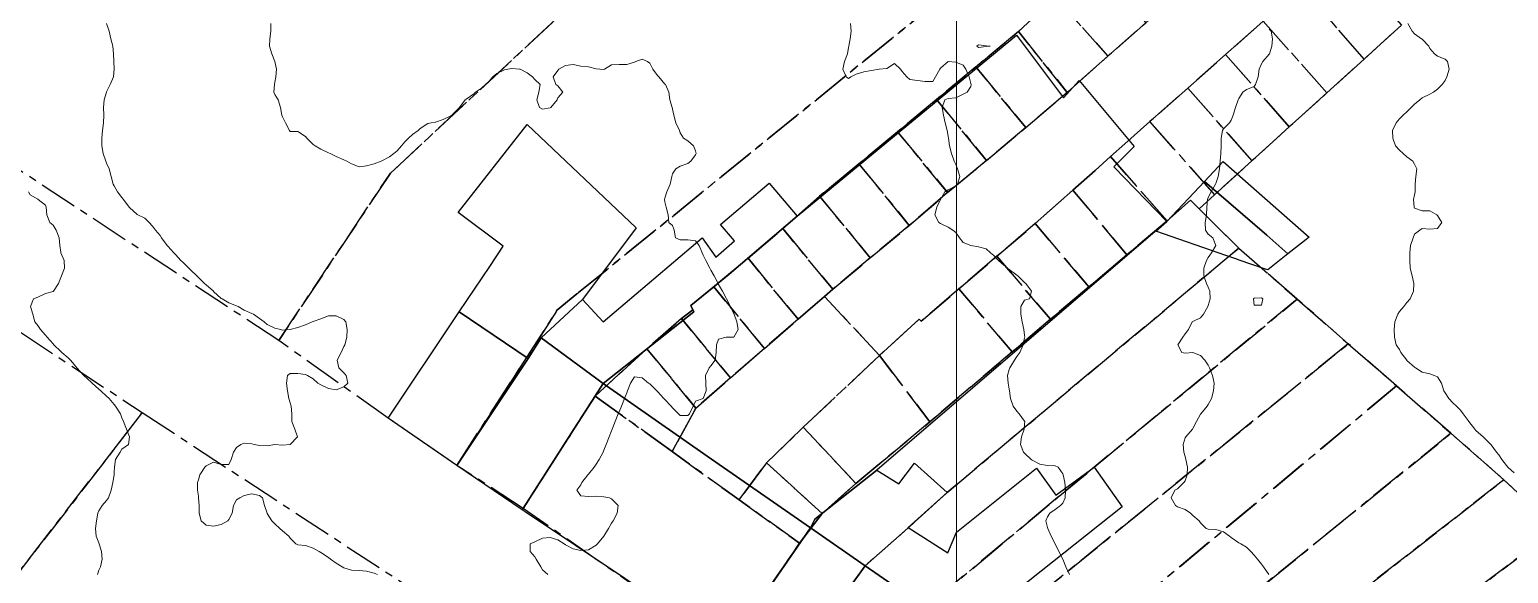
# Model space of a CAD drawing. Header units: centimetres. Extents: x 0 to 642158, y -847 to 649707.
# Drawn here: x 616206.2 to 616302.9, y 621242.8 to 621278.3 of the extents above; entities that cross this region are included whole.
import ezdxf

# ---------------------------------------------------------------- set-up
doc = ezdxf.new("R2010")
doc.units = ezdxf.units.CM
doc.header["$MEASUREMENT"] = 0
doc.linetypes.add('CENTERX2', pattern=[4, 2.5, -0.5, 0.5, -0.5])
doc.layers.add('MEV_grille', color=254, linetype='Continuous', lineweight=9)
doc.layers.add('WAL_topographie 0.5', color=253, linetype='Continuous', lineweight=20)
doc.layers.add('SPW_batiments', color=7, linetype='Continuous')
doc.layers.add('SPW_parcellaire cadastral', color=7, linetype='CENTERX2', lineweight=25, true_color=0xff0542)

# ---------------------------------------------------------------- blocks, each defined once
blk = doc.blocks.new('*U112')
at = {"layer": 'MEV_grille', "transparency": 33554687}
blk.add_lwpolyline([(0, 1825.476), (0, -1825.476)], dxfattribs=at)
blk = doc.blocks.new('*U113')
at = {"layer": 'MEV_grille', "color": 0, "linetype": 'ByBlock', "lineweight": -2, "transparency": 16777216}
blk.add_blockref('*U112', (900, 0), dxfattribs=at)

msp = doc.modelspace()

# ---------------------------------------------------------------- linework, layer by layer
at = {"layer": 'SPW_batiments'}
for points in [[(616273.804, 621273.887), (616274.828, 621275.013), (616278.412, 621270.714), (616277.081, 621269.383), (616280.562, 621265.8), (616261.602, 621249.553), (616257.536, 621246.352), (616257.261, 621245.802), (616250.516, 621250.486), (616243.702, 621255.218), (616249.634, 621259.901), (616249.434, 621260.318), (616251.951, 621262.369), (616256.4, 621266.152), (616270.732, 621277.982), (616273.804, 621273.887)], [(616245.856, 621265.386), (616242.351, 621260.701), (616239.652, 621258.217), (616238.802, 621256.867), (616234.302, 621259.899), (616236.303, 621262.871), (616237.181, 621264.206), (616234.233, 621266.391), (616238.747, 621272.145), (616245.856, 621265.386)], [(616288.472, 621263.687), (616287.085, 621264.914), (616283.012, 621268.414), (616284.238, 621269.723), (616289.858, 621264.773), (616288.472, 621263.687)], [(616256.4, 621266.152), (616251.951, 621262.369), (616249.434, 621260.318), (616249.634, 621259.901), (616243.702, 621255.218), (616239.652, 621258.217), (616242.351, 621260.701), (616243.701, 621259.251), (616250.184, 621264.751), (616251.084, 621263.469), (616252.284, 621264.552), (616251.384, 621265.602), (616254.55, 621268.319), (616256.4, 621266.152)], [(616287.011, 621262.693), (616285.279, 621263.29), (616285.135, 621263.339), (616284.478, 621263.566), (616279.825, 621265.169), (616280.562, 621265.8), (616283.012, 621268.414), (616287.085, 621264.914), (616288.471, 621263.688), (616287.144, 621262.648), (616287.011, 621262.693)], [(616238.802, 621256.867), (616234.148, 621249.876), (616229.652, 621252.966), (616234.17, 621259.702), (616234.302, 621259.899), (616238.802, 621256.867)], [(616243.702, 621255.218), (616238.496, 621247.095), (616238.415, 621246.968), (616234.148, 621249.876), (616238.802, 621256.867), (616239.652, 621258.217), (616243.702, 621255.218)], [(616250.516, 621250.486), (616257.261, 621245.802), (616251.972, 621238.126), (616251.857, 621237.992), (616251.703, 621238.066), (616245.13, 621242.496), (616238.613, 621246.836), (616238.415, 621246.968), (616238.496, 621247.095), (616243.702, 621255.218), (616250.516, 621250.486)], [(616264.788, 621240.589), (616260.839, 621243.324), (616257.261, 621245.802), (616257.536, 621246.352), (616261.602, 621249.553), (616263.035, 621248.67), (616264.052, 621250.02), (616266.186, 621248.104)], [(616266.186, 621248.104), (616263.653, 621245.82), (616266.236, 621244.153), (616266.803, 621245.521), (616272.035, 621249.704), (616273.302, 621247.921), (616275.802, 621249.755), (616277.635, 621247.172), (616270.003, 621241.121)], [(616260.839, 621243.324), (616255.21, 621235.555), (616251.857, 621237.992), (616251.972, 621238.126), (616257.261, 621245.802), (616260.839, 621243.324)], [(616264.788, 621240.589), (616259.251, 621232.581), (616255.21, 621235.555), (616260.839, 621243.324), (616264.788, 621240.589)]]:
    msp.add_lwpolyline(points, dxfattribs=at)
at = {"layer": 'SPW_parcellaire cadastral'}
for points in [[(616199.084, 621273.245), (616204.3, 621281.195), (616217.744, 621299.136), (616232.045, 621316.515), (616230.078, 621318.865), (616227.828, 621321.265), (616234.926, 621328.377), (616261.15, 621298.105), (616229.801, 621268.965), (616222.502, 621258.031), (616199.167, 621273.362), (616199.084, 621273.245)], [(616266.967, 621261.398), (616264.494, 621259.289), (616264.37, 621259.42), (616261.78, 621257.064), (616258.174, 621260.909), (616258.72, 621261.381), (616261.172, 621263.431), (616263.721, 621265.556), (616266.226, 621267.698), (616268.771, 621269.795), (616271.338, 621271.944), (616274.042, 621274.244), (616276.702, 621276.604), (616279.172, 621278.794), (616281.641, 621280.985), (616282.715, 621281.945), (616284.101, 621283.185), (616286.619, 621285.421), (616286.918, 621285.687), (616289.087, 621287.612), (616290.501, 621288.868), (616291.555, 621289.804), (616294.068, 621292.035), (616314.08, 621309.803)], [(616261.15, 621298.105), (616268.489, 621289.949), (616262.082, 621285.019), (616265.799, 621280.377), (616241.998, 621261.082), (616240.633, 621259.976), (616240.663, 621259.946), (616234.148, 621249.875), (616229.653, 621252.966), (616222.502, 621258.031), (616229.801, 621268.965), (616261.15, 621298.105)], [(616276.702, 621276.604), (616273.275, 621280.458), (616275.705, 621282.682), (616279.172, 621278.794), (616276.702, 621276.604)], [(616291.796, 621283.282), (616295.892, 621278.641), (616293.449, 621276.421), (616289.327, 621281.093), (616291.796, 621283.282)], [(616291.007, 621274.202), (616286.859, 621278.903), (616289.327, 621281.093), (616293.449, 621276.421), (616291.007, 621274.202)], [(616273.275, 621280.458), (616270.846, 621278.216), (616268.074, 621275.903), (616265.498, 621273.775), (616262.952, 621271.671), (616260.425, 621269.579), (616257.858, 621267.462), (616255.446, 621265.339), (616253.177, 621263.403), (616250.939, 621261.543), (616249.435, 621260.318), (616249.573, 621260.029), (616248.839, 621259.462), (616246.568, 621257.5), (616243.182, 621254.405), (616238.486, 621247.067), (616234.148, 621249.875), (616240.663, 621259.946), (616240.633, 621259.976), (616241.998, 621261.082), (616265.799, 621280.377)], [(616270.846, 621278.216), (616273.275, 621280.458), (616276.702, 621276.604), (616274.042, 621274.244), (616270.846, 621278.216)], [(616286.859, 621278.903), (616284.39, 621276.713), (616281.921, 621274.523), (616279.452, 621272.334), (616277.803, 621270.871), (616276.87, 621270.043), (616275.858, 621269.146), (616274.409, 621267.86), (616271.947, 621265.677), (616269.45, 621263.537), (616266.967, 621261.398)], [(616306.036, 621245.74), (616302.586, 621248.94), (616299.114, 621251.97), (616295.568, 621255.073), (616292.413, 621257.816), (616289.067, 621260.738), (616285.248, 621264.069), (616282.665, 621266.633), (616283.667, 621267.557), (616286.116, 621269.77), (616288.558, 621271.989), (616291.007, 621274.202), (616293.449, 621276.421), (616295.892, 621278.641)], [(616288.558, 621271.989), (616284.39, 621276.713), (616286.859, 621278.903), (616291.007, 621274.202), (616288.558, 621271.989)], [(616268.074, 621275.903), (616270.846, 621278.216), (616274.042, 621274.244), (616271.338, 621271.944), (616268.074, 621275.903)], [(616288.558, 621271.989), (616286.116, 621269.77), (616281.921, 621274.523), (616284.39, 621276.713), (616288.558, 621271.989)], [(616268.074, 621275.903), (616271.338, 621271.944), (616268.771, 621269.795), (616265.498, 621273.775), (616268.074, 621275.903)], [(616286.116, 621269.77), (616283.667, 621267.557), (616279.452, 621272.334), (616281.921, 621274.523), (616286.116, 621269.77)], [(616262.952, 621271.671), (616265.498, 621273.775), (616268.771, 621269.795), (616266.226, 621267.698), (616262.952, 621271.671)], [(616280.567, 621265.854), (616276.87, 621270.043), (616277.803, 621270.871), (616279.452, 621272.334), (616283.667, 621267.557), (616282.665, 621266.633), (616282.093, 621267.2), (616280.567, 621265.854)], [(616260.425, 621269.579), (616262.952, 621271.671), (616266.226, 621267.698), (616263.721, 621265.556), (616260.425, 621269.579)], [(616280.567, 621265.854), (616277.947, 621263.638), (616274.409, 621267.86), (616275.858, 621269.146), (616276.87, 621270.043), (616280.567, 621265.854)], [(616261.172, 621263.431), (616257.858, 621267.462), (616260.425, 621269.579), (616263.721, 621265.556), (616261.172, 621263.431)], [(616251.763, 621237.804), (616256.542, 621244.804), (616258.027, 621246.738), (616260.231, 621248.697), (616261.661, 621249.886), (616265.055, 621252.71), (616267.73, 621254.987), (616270.45, 621257.285), (616272.941, 621259.417), (616275.456, 621261.531), (616277.947, 621263.638), (616280.567, 621265.854), (616282.093, 621267.2), (616282.665, 621266.633), (616285.248, 621264.069), (616266.186, 621248.103), (616263.62, 621245.765), (616260.84, 621243.324), (616255.158, 621235.435), (616251.763, 621237.804)], [(616261.172, 621263.431), (616258.72, 621261.381), (616255.446, 621265.339), (616257.858, 621267.462), (616261.172, 621263.431)], [(616277.947, 621263.638), (616275.456, 621261.531), (616271.947, 621265.677), (616274.409, 621267.86), (616277.947, 621263.638)], [(616258.72, 621261.381), (616258.174, 621260.909), (616257.561, 621260.38), (616256.454, 621259.424), (616253.177, 621263.403), (616255.446, 621265.339), (616258.72, 621261.381)], [(616269.45, 621263.537), (616271.947, 621265.677), (616275.456, 621261.531), (616272.941, 621259.417), (616269.45, 621263.537)], [(616254.248, 621257.514), (616250.939, 621261.543), (616253.177, 621263.403), (616256.454, 621259.424), (616254.248, 621257.514)], [(616255.158, 621235.435), (616260.84, 621243.324), (616263.62, 621245.765), (616266.186, 621248.103), (616285.248, 621264.069), (616289.067, 621260.738), (616275.803, 621249.754), (616273.409, 621247.772), (616264.789, 621240.589), (616259.252, 621232.58), (616255.158, 621235.435)], [(616269.45, 621263.537), (616272.941, 621259.417), (616270.45, 621257.285), (616266.967, 621261.398), (616269.45, 621263.537)], [(616213.587, 621253.321), (616201.222, 621237.357), (616206.422, 621233.458), (616204.708, 621231.175), (616202.583, 621228.337), (616203.869, 621227.373), (616206.399, 621225.476), (616194.3, 621209.55), (616191.314, 621211.819), (616173.261, 621188.991), (616142.414, 621213.161), (616135.772, 621218.355), (616138.331, 621219.483), (616150.539, 621224.865), (616181.448, 621238.49), (616183.325, 621239.28), (616198.957, 621262.979), (616213.587, 621253.321)], [(616252.029, 621255.587), (616248.839, 621259.462), (616249.573, 621260.029), (616249.435, 621260.318), (616250.939, 621261.543), (616254.248, 621257.514), (616252.029, 621255.587)], [(616261.78, 621257.064), (616264.37, 621259.42), (616264.494, 621259.289), (616266.967, 621261.398), (616270.45, 621257.285), (616267.73, 621254.987), (616265.055, 621252.71), (616261.78, 621257.064)], [(616248.225, 621250.772), (616249.77, 621253.613), (616252.029, 621255.587), (616254.248, 621257.514), (616256.454, 621259.424), (616257.561, 621260.38), (616258.174, 621260.909), (616261.78, 621257.064), (616256.783, 621252.364), (616254.393, 621250.043), (616252.589, 621247.627), (616248.225, 621250.772)], [(616292.413, 621257.816), (616270.953, 621240.423), (616268.907, 621238.733), (616268.236, 621238.202), (616263.109, 621230.028), (616259.252, 621232.58), (616264.789, 621240.589), (616273.409, 621247.772), (616275.803, 621249.754), (616289.067, 621260.738), (616292.413, 621257.816)], [(616252.029, 621255.587), (616249.77, 621253.613), (616246.568, 621257.5), (616248.839, 621259.462), (616252.029, 621255.587)], [(616243.182, 621254.405), (616246.568, 621257.5), (616249.77, 621253.613), (616248.225, 621250.772), (616243.182, 621254.405)], [(616295.568, 621255.073), (616278.343, 621240.715), (616272.961, 621236.229), (616272.256, 621235.641), (616266.977, 621227.471), (616263.109, 621230.028), (616268.236, 621238.202), (616268.907, 621238.733), (616270.953, 621240.423), (616292.413, 621257.816), (616295.568, 621255.073)], [(616261.78, 621257.064), (616265.055, 621252.71), (616261.661, 621249.886), (616260.231, 621248.697), (616256.783, 621252.364), (616261.78, 621257.064)], [(616299.114, 621251.97), (616280.804, 621237.122), (616278.368, 621235.139), (616275.811, 621232.964), (616270.556, 621225.104), (616266.977, 621227.471), (616272.256, 621235.641), (616272.961, 621236.229), (616278.343, 621240.715), (616295.568, 621255.073), (616299.114, 621251.97)], [(616252.589, 621247.627), (616256.542, 621244.804), (616251.763, 621237.804), (616246.892, 621241.203), (616243.388, 621243.647), (616238.486, 621247.067), (616243.182, 621254.405), (616248.225, 621250.772), (616252.589, 621247.627)], [(616173.261, 621188.991), (616191.314, 621211.819), (616194.3, 621209.55), (616206.399, 621225.476), (616203.869, 621227.373), (616202.583, 621228.337), (616204.708, 621231.175), (616206.422, 621233.458), (616201.222, 621237.357), (616213.587, 621253.321), (616232.587, 621240.899), (616226.911, 621233.544), (616224.741, 621230.751), (616218.437, 621222.449), (616218.225, 621222.164), (616212.522, 621214.399), (616194.222, 621190.899), (616191.19, 621187.081), (616185.257, 621179.656), (616173.261, 621188.991)], [(616258.027, 621246.738), (616254.393, 621250.043), (616256.783, 621252.364), (616260.231, 621248.697), (616258.027, 621246.738)], [(616299.114, 621251.97), (616302.586, 621248.94), (616286.737, 621236.572), (616285.287, 621235.472), (616279.855, 621230.772), (616274.668, 621222.964), (616270.556, 621225.104), (616275.811, 621232.964), (616278.368, 621235.139), (616280.804, 621237.122), (616299.114, 621251.97)], [(616258.027, 621246.738), (616256.542, 621244.804), (616252.589, 621247.627), (616254.393, 621250.043), (616258.027, 621246.738)], [(616302.586, 621248.94), (616306.036, 621245.74), (616292.87, 621235.839), (616287.721, 621232.006), (616284.038, 621228.905), (616278.689, 621220.872), (616274.668, 621222.964), (616279.855, 621230.772), (616285.287, 621235.472), (616286.737, 621236.572), (616302.586, 621248.94)], [(616306.036, 621245.74), (616309.411, 621242.619), (616293.382, 621230.998), (616291.119, 621229.358), (616289.724, 621228.325), (616287.805, 621226.956), (616287.571, 621226.598), (616282.495, 621218.869), (616278.689, 621220.872), (616284.038, 621228.905), (616287.721, 621232.006), (616292.87, 621235.839), (616306.036, 621245.74)]]:
    msp.add_lwpolyline(points, dxfattribs=at)
at = {"layer": 'WAL_topographie 0.5'}
for points in [[(616211.25, 621278.75), (616211.422, 621278.25), (616211.531, 621277.75), (616211.669, 621277.25), (616211.712, 621276.75), (616211.717, 621276.25), (616211.75, 621275.75), (616211.75, 621275.75), (616211.75, 621275.75), (616211.702, 621275.25), (616211.482, 621274.75), (616211.25, 621274.286), (616211.236, 621274.25), (616211.094, 621273.75), (616211.054, 621273.25), (616211.064, 621272.75), (616211.048, 621272.25), (616210.994, 621271.75), (616210.939, 621271.25), (616210.939, 621270.75), (616211.036, 621270.25), (616211.196, 621269.75), (616211.25, 621269.618), (616211.409, 621269.25), (616211.55, 621268.75), (616211.679, 621268.25), (616211.75, 621268.133), (616211.975, 621267.75), (616212.25, 621267.382), (616212.35, 621267.25), (616212.726, 621266.75), (616212.75, 621266.722), (616213.25, 621266.273), (616213.3, 621266.25), (616213.75, 621266.019), (616214.026, 621265.75), (616214.25, 621265.507), (616214.446, 621265.25), (616214.75, 621264.882), (616214.838, 621264.75), (616215.204, 621264.25), (616215.25, 621264.197), (616215.649, 621263.75), (616215.75, 621263.653), (616216.095, 621263.25), (616216.25, 621263.118), (616216.618, 621262.75), (616216.75, 621262.628), (616217.14, 621262.25), (616217.25, 621262.145), (616217.66, 621261.75), (616217.75, 621261.668), (616218.237, 621261.25), (616218.25, 621261.236), (616218.75, 621260.775), (616218.798, 621260.75), (616219.25, 621260.504), (616219.75, 621260.305), (616219.849, 621260.25), (616220.25, 621260.014), (616220.75, 621259.804), (616220.858, 621259.75), (616221.25, 621259.476), (616221.559, 621259.25), (616221.75, 621259.085), (616222.25, 621258.842), (616222.619, 621258.75), (616222.75, 621258.717), (616223.25, 621258.75), (616223.25, 621258.75), (616223.75, 621258.875), (616224.25, 621259.062), (616224.696, 621259.25), (616224.75, 621259.27), (616225.25, 621259.446), (616225.75, 621259.639), (616226.25, 621259.647), (616226.75, 621259.399), (616226.887, 621259.25), (616226.981, 621258.75), (616226.945, 621258.25), (616226.813, 621257.75), (616226.75, 621257.65), (616226.589, 621257.25), (616226.331, 621256.75), (616226.421, 621256.25), (616226.75, 621255.931), (616226.909, 621255.75), (616227.01, 621255.25), (616226.75, 621255.005), (616226.25, 621254.819), (616225.75, 621254.901), (616225.25, 621255.131), (616225.063, 621255.25), (616224.75, 621255.523), (616224.387, 621255.75), (616224.25, 621255.823), (616223.75, 621255.879), (616223.25, 621255.886), (616223.083, 621255.75), (616223.017, 621255.25), (616223.067, 621254.75), (616223.174, 621254.25), (616223.25, 621253.964), (616223.306, 621253.75), (616223.37, 621253.25), (616223.368, 621252.75), (616223.55, 621252.25), (616223.729, 621251.75), (616223.25, 621251.25), (616223.25, 621251.25), (616222.75, 621251.189), (616222.25, 621251.235), (616221.75, 621251.15), (616221.25, 621251.165), (616220.893, 621251.25), (616220.75, 621251.288), (616220.25, 621251.321), (616220.016, 621251.25), (616219.75, 621251.05), (616219.536, 621250.75), (616219.4, 621250.25), (616219.25, 621249.929), (616218.75, 621249.929), (616218.25, 621250.091), (616217.75, 621249.855), (616217.682, 621249.75), (616217.344, 621249.25), (616217.25, 621248.941), (616217.198, 621248.75), (616217.195, 621248.25), (616217.25, 621247.875), (616217.269, 621247.75), (616217.306, 621247.25), (616217.293, 621246.75), (616217.433, 621246.25), (616217.75, 621245.975), (616218.25, 621245.9), (616218.75, 621246.009), (616219.18, 621246.25), (616219.25, 621246.333), (616219.467, 621246.75), (616219.536, 621247.25), (616219.75, 621247.617), (616219.968, 621247.75), (616220.25, 621247.907), (616220.75, 621248.008), (616221.25, 621247.905), (616221.436, 621247.75), (616221.577, 621247.25), (616221.74, 621246.75), (616221.75, 621246.735), (616222.052, 621246.25), (616222.25, 621246.052), (616222.57, 621245.75), (616222.75, 621245.605), (616223.173, 621245.25), (616223.25, 621245.112), (616223.625, 621244.75), (616223.75, 621244.695), (616224.25, 621244.644), (616224.75, 621244.473), (616225.142, 621244.25), (616225.25, 621244.188), (616225.75, 621243.864), (616225.877, 621243.75), (616226.25, 621243.497), (616226.641, 621243.25), (616226.75, 621243.182), (616227.25, 621243.022), (616227.75, 621243.02), (616228.25, 621242.963), (616228.75, 621242.842), (616228.959, 621242.75)], [(616221.994, 621278.75), (616221.983, 621278.25), (616221.92, 621277.75), (616221.899, 621277.25), (616222.05, 621276.75), (616222.25, 621276.25), (616222.25, 621276.25), (616222.361, 621275.75), (616222.313, 621275.25), (616222.25, 621274.917), (616222.222, 621274.75), (616222.191, 621274.25), (616222.25, 621274.107), (616222.458, 621273.75), (616222.615, 621273.25), (616222.713, 621272.75), (616222.75, 621272.635), (616222.942, 621272.25), (616223.202, 621271.75), (616223.25, 621271.691), (616223.75, 621271.687), (616224.25, 621271.368), (616224.337, 621271.25), (616224.75, 621270.837), (616224.883, 621270.75), (616225.25, 621270.538), (616225.75, 621270.3), (616225.865, 621270.25), (616226.25, 621270.058), (616226.75, 621269.846), (616226.958, 621269.75), (616227.25, 621269.575), (616227.75, 621269.386), (616228.25, 621269.454), (616228.75, 621269.583), (616229.208, 621269.75), (616229.25, 621269.762), (616229.75, 621270.029), (616230.031, 621270.25), (616230.25, 621270.431), (616230.535, 621270.75), (616230.75, 621271.009), (616230.991, 621271.25), (616231.25, 621271.491), (616231.607, 621271.75), (616231.75, 621271.886), (616232.25, 621272.208), (616232.477, 621272.25), (616232.75, 621272.293), (616233.25, 621272.461), (616233.75, 621272.705), (616233.822, 621272.75), (616234.25, 621273.19), (616234.312, 621273.25), (616234.699, 621273.75), (616234.75, 621273.798), (616235.25, 621274.152), (616235.373, 621274.25), (616235.75, 621274.517), (616236.028, 621274.75), (616236.25, 621274.965), (616236.503, 621275.25), (616236.75, 621275.484), (616237.25, 621275.717), (616237.477, 621275.75), (616237.75, 621275.801), (616238.25, 621275.764), (616238.281, 621275.75), (616238.75, 621275.529), (616239.089, 621275.25), (616239.25, 621275.089), (616239.602, 621274.75), (616239.512, 621274.25), (616239.368, 621273.75), (616239.538, 621273.25), (616239.75, 621273.142), (616240.25, 621273.232), (616240.278, 621273.25), (616240.702, 621273.75), (616240.75, 621273.883), (616241.073, 621274.25), (616240.75, 621274.673), (616240.607, 621274.75), (616240.45, 621275.25), (616240.75, 621275.667), (616240.822, 621275.75), (616241.25, 621275.987), (616241.75, 621276.073), (616242.25, 621275.964), (616242.75, 621275.904), (616243.25, 621275.77), (616243.5, 621275.75), (616243.75, 621275.734), (616243.786, 621275.75), (616244.25, 621276.033), (616244.75, 621276.061), (616245.25, 621276.071), (616245.75, 621276.219), (616245.85, 621276.25), (616246.25, 621276.417), (616246.613, 621276.25), (616246.75, 621276.15), (616246.95, 621275.75), (616247.25, 621275.341), (616247.337, 621275.25), (616247.75, 621274.775), (616247.786, 621274.75), (616248, 621274.25), (616248.063, 621273.75), (616248.224, 621273.25), (616248.25, 621273.15), (616248.335, 621272.75), (616248.466, 621272.25), (616248.69, 621271.75), (616248.75, 621271.6), (616248.969, 621271.25), (616249.25, 621271.077), (616249.604, 621270.75), (616249.75, 621270.432), (616249.78, 621270.25), (616249.75, 621270.155), (616249.446, 621269.75), (616249.25, 621269.588), (616248.75, 621269.417), (616248.464, 621269.25), (616248.25, 621268.917), (616248.207, 621268.75), (616248.079, 621268.25), (616247.875, 621267.75), (616247.75, 621267.333), (616247.729, 621267.25), (616247.75, 621267.083), (616247.819, 621266.75), (616247.956, 621266.25), (616248, 621265.75), (616248.25, 621265.536), (616248.341, 621265.25), (616248.44, 621264.75), (616248.75, 621264.602), (616249.25, 621264.615), (616249.75, 621264.55), (616249.984, 621264.25), (616250.185, 621263.75), (616250.25, 621263.611), (616250.423, 621263.25), (616250.684, 621262.75), (616250.75, 621262.625), (616250.958, 621262.25), (616251.223, 621261.75), (616251.25, 621261.701), (616251.514, 621261.25), (616251.75, 621260.792), (616251.774, 621260.75), (616252.036, 621260.25), (616252.25, 621259.785), (616252.268, 621259.75), (616252.443, 621259.25), (616252.542, 621258.75), (616252.25, 621258.25), (616252.25, 621258.25), (616251.75, 621258.25), (616251.25, 621258.125), (616251.125, 621257.75), (616251.096, 621257.25), (616251.04, 621256.75), (616250.75, 621256.383), (616250.639, 621256.25), (616250.4, 621255.75), (616250.417, 621255.25), (616250.446, 621254.75), (616250.25, 621254.25), (616250.25, 621254.25), (616249.75, 621254.072), (616249.589, 621253.75), (616249.345, 621253.25), (616249.25, 621253.145), (616248.75, 621253.143), (616248.643, 621253.25), (616248.25, 621253.643), (616248.154, 621253.75), (616247.75, 621254.172), (616247.672, 621254.25), (616247.25, 621254.713), (616247.208, 621254.75), (616246.75, 621255.208), (616246.682, 621255.25), (616246.25, 621255.589), (616245.75, 621255.667), (616245.5, 621255.25), (616245.3, 621254.75), (616245.25, 621254.625), (616245.1, 621254.25), (616244.9, 621253.75), (616244.75, 621253.375), (616244.7, 621253.25), (616244.5, 621252.75), (616244.3, 621252.25), (616244.25, 621252.125), (616244.1, 621251.75), (616243.908, 621251.25), (616243.75, 621250.875), (616243.7, 621250.75), (616243.455, 621250.25), (616243.25, 621249.95), (616243.125, 621249.75), (616242.75, 621249.3), (616242.713, 621249.25), (616242.315, 621248.75), (616242.25, 621248.613), (616241.984, 621248.25), (616242.25, 621247.887), (616242.75, 621247.841), (616243.25, 621247.87), (616243.75, 621247.821), (616244.125, 621247.75), (616244.25, 621247.7), (616244.7, 621247.25), (616244.635, 621246.75), (616244.355, 621246.25), (616244.25, 621246.096), (616244.054, 621245.75), (616243.75, 621245.25), (616243.75, 621245.25), (616243.345, 621244.75), (616243.25, 621244.655), (616242.75, 621244.353), (616242.25, 621244.32), (616241.75, 621244.428), (616241.25, 621244.686), (616241.157, 621244.75), (616240.75, 621245.012), (616240.25, 621245.169), (616239.75, 621245.121), (616239.25, 621244.879), (616238.942, 621244.75), (616238.927, 621244.25), (616239.25, 621243.893), (616239.333, 621243.75), (616239.635, 621243.25), (616239.75, 621243.06), (616240.096, 621242.75)], [(616259.868, 621278.75), (616259.93, 621278.25), (616259.85, 621277.75), (616259.769, 621277.25), (616259.75, 621277.167), (616259.676, 621276.75), (616259.486, 621276.25), (616259.371, 621275.75), (616259.591, 621275.25), (616259.75, 621275.144), (616259.89, 621275.25), (616260.25, 621275.437), (616260.75, 621275.588), (616261.25, 621275.675), (616261.75, 621275.75), (616261.75, 621275.75), (616262.25, 621275.8), (616262.75, 621276.139), (616263.139, 621275.75), (616263.25, 621275.607), (616263.562, 621275.25), (616263.75, 621275.083), (616264.25, 621275.019), (616264.75, 621274.954), (616265.25, 621274.945), (616265.427, 621275.25), (616265.709, 621275.75), (616265.75, 621275.825), (616266.25, 621276.25), (616266.25, 621276.25), (616266.25, 621276.25), (616266.75, 621276.217), (616267.25, 621276.025), (616267.407, 621275.75), (616267.635, 621275.25), (616267.75, 621274.822), (616267.765, 621274.75), (616267.75, 621274.625), (616267.5, 621274.25), (616267.25, 621274.135), (616266.75, 621273.893), (616266.25, 621273.844), (616266.036, 621273.75), (616265.864, 621273.25), (616265.947, 621272.75), (616266.074, 621272.25), (616266.2, 621271.75), (616266.25, 621271.375), (616266.271, 621271.25), (616266.346, 621270.75), (616266.481, 621270.25), (616266.648, 621269.75), (616266.75, 621269.521), (616266.88, 621269.25), (616267.026, 621268.75), (616266.867, 621268.25), (616266.75, 621268.13), (616266.25, 621267.882), (616266.033, 621267.75), (616265.75, 621267.25), (616265.75, 621267.25), (616265.528, 621266.75), (616265.397, 621266.25), (616265.643, 621265.75), (616265.75, 621265.685), (616266.25, 621265.43), (616266.571, 621265.25), (616266.75, 621265.094), (616267, 621264.75), (616267.25, 621264.427), (616267.75, 621264.25), (616267.75, 621264.25), (616268.25, 621264.143), (616268.75, 621264.019), (616269.019, 621263.75), (616269.25, 621263.592), (616269.546, 621263.25), (616269.75, 621263.089), (616270.146, 621262.75), (616270.25, 621262.661), (616270.75, 621262.292), (616270.806, 621262.25), (616271.25, 621261.829), (616271.338, 621261.75), (616271.708, 621261.25), (616271.583, 621260.75), (616271.25, 621260.659), (616271.013, 621260.25), (616271.018, 621259.75), (616271.093, 621259.25), (616271.213, 621258.75), (616271.25, 621258.375), (616271.26, 621258.25), (616271.25, 621258.214), (616271.157, 621257.75), (616270.938, 621257.25), (616270.75, 621256.982), (616270.585, 621256.75), (616270.282, 621256.25), (616270.25, 621256.141), (616270.128, 621255.75), (616270.182, 621255.25), (616270.25, 621254.85), (616270.264, 621254.75), (616270.332, 621254.25), (616270.517, 621253.75), (616270.75, 621253.414), (616270.89, 621253.25), (616271.25, 621252.774), (616271.265, 621252.75), (616271.25, 621252.583), (616271.226, 621252.25), (616271.044, 621251.75), (616270.98, 621251.25), (616271.175, 621250.75), (616271.25, 621250.672), (616271.682, 621250.25), (616271.75, 621250.206), (616272.25, 621249.965), (616272.75, 621249.866), (616273.25, 621249.839), (616273.444, 621249.75), (616273.75, 621249.327), (616273.777, 621249.25), (616273.877, 621248.75), (616273.936, 621248.25), (616273.917, 621247.75), (616273.75, 621247.397), (616273.603, 621247.25), (616273.25, 621247), (616272.897, 621246.75), (616272.75, 621246.523), (616272.635, 621246.25), (616272.75, 621245.821), (616272.767, 621245.75), (616273, 621245.25), (616273.25, 621244.75), (616273.25, 621244.75), (616273.5, 621244.25), (616273.75, 621243.75), (616273.75, 621243.75), (616273.941, 621243.25), (616274.183, 621242.75)], [(616296.303, 621278.75), (616296.578, 621278.25), (616296.75, 621278.065), (616297.197, 621277.75), (616297.25, 621277.718), (616297.676, 621277.25), (616297.75, 621277.118), (616298.042, 621276.75), (616298.25, 621276.607), (616298.75, 621276.406), (616298.906, 621276.25), (616299.007, 621275.75), (616298.853, 621275.25), (616298.75, 621275.017), (616298.55, 621274.75), (616298.25, 621274.45), (616297.983, 621274.25), (616297.75, 621274.125), (616297.25, 621273.882), (616297.089, 621273.75), (616296.75, 621273.462), (616296.531, 621273.25), (616296.25, 621272.977), (616295.991, 621272.75), (616295.75, 621272.517), (616295.534, 621272.25), (616295.294, 621271.75), (616295.322, 621271.25), (616295.508, 621270.75), (616295.75, 621270.464), (616296, 621270.25), (616296.25, 621270.036), (616296.631, 621269.75), (616296.75, 621269.558), (616296.898, 621269.25), (616296.823, 621268.75), (616296.788, 621268.25), (616296.786, 621267.75), (616296.75, 621267.55), (616296.685, 621267.25), (616296.726, 621266.75), (616296.75, 621266.688), (616297.25, 621266.5), (616297.75, 621266.5), (616298.2, 621266.25), (616298.25, 621266.208), (616298.525, 621265.75), (616298.25, 621265.357), (616297.75, 621265.313), (616297.25, 621265.357), (616297.1, 621265.25), (616296.75, 621264.981), (616296.643, 621264.75), (616296.471, 621264.25), (616296.445, 621263.75), (616296.439, 621263.25), (616296.458, 621262.75), (616296.583, 621262.25), (616296.697, 621261.75), (616296.674, 621261.25), (616296.46, 621260.75), (616296.25, 621260.515), (616296.036, 621260.25), (616295.75, 621259.934), (616295.644, 621259.75), (616295.457, 621259.25), (616295.411, 621258.75), (616295.435, 621258.25), (616295.536, 621257.75), (616295.75, 621257.45), (616295.848, 621257.25), (616296.233, 621256.75), (616296.25, 621256.73), (616296.75, 621256.29), (616296.804, 621256.25), (616297.25, 621255.959), (616297.75, 621255.847), (616298.036, 621255.75), (616298.25, 621255.65), (616298.505, 621255.25), (616298.665, 621254.75), (616298.75, 621254.615), (616298.995, 621254.25), (616299.25, 621253.952), (616299.482, 621253.75), (616299.75, 621253.488), (616299.929, 621253.25), (616300.25, 621252.8), (616300.283, 621252.75), (616300.676, 621252.25), (616300.75, 621252.163), (616301.223, 621251.75), (616301.25, 621251.727), (616301.72, 621251.25), (616301.75, 621251.214), (616302.101, 621250.75), (616302.25, 621250.57), (616302.457, 621250.25), (616302.75, 621249.873), (616302.851, 621249.75), (616303.25, 621249.38)], [(616287.25, 621278.38), (616287.373, 621278.25), (616287.452, 621277.75), (616287.412, 621277.25), (616287.257, 621276.75), (616287.25, 621276.737), (616286.835, 621276.25), (616286.75, 621276.096), (616286.598, 621275.75), (616286.525, 621275.25), (616286.353, 621274.75), (616286.25, 621274.615), (616285.75, 621274.423), (616285.513, 621274.25), (616285.25, 621273.833), (616285.22, 621273.75), (616285.04, 621273.25), (616284.888, 621272.75), (616284.75, 621272.416), (616284.645, 621272.25), (616284.25, 621271.855), (616284.2, 621271.75), (616284.107, 621271.25), (616284.096, 621270.75), (616284.08, 621270.25), (616284.041, 621269.75), (616283.991, 621269.25), (616283.897, 621268.75), (616283.75, 621268.281), (616283.74, 621268.25), (616283.46, 621267.75), (616283.25, 621267.379), (616283.209, 621267.25), (616283.175, 621266.75), (616283.145, 621266.25), (616283.053, 621265.75), (616283.072, 621265.25), (616283.25, 621264.985), (616283.561, 621264.75), (616283.75, 621264.25), (616283.75, 621264.25), (616283.75, 621264.25), (616283.47, 621263.75), (616283.25, 621263.453), (616283.135, 621263.25), (616282.962, 621262.75), (616282.967, 621262.25), (616283.143, 621261.75), (616283.25, 621261.508), (616283.355, 621261.25), (616283.38, 621260.75), (616283.25, 621260.313), (616283.228, 621260.25), (616282.946, 621259.75), (616282.75, 621259.506), (616282.25, 621259.277), (616282.215, 621259.25), (616281.959, 621258.75), (616281.75, 621258.46), (616281.595, 621258.25), (616281.266, 621257.75), (616281.536, 621257.25), (616281.75, 621257.212), (616282.25, 621257.24), (616282.75, 621257.05), (616283.043, 621256.75), (616283.25, 621256.422), (616283.333, 621256.25), (616283.529, 621255.75), (616283.648, 621255.25), (616283.607, 621254.75), (616283.468, 621254.25), (616283.25, 621253.845), (616283.179, 621253.75), (616282.768, 621253.25), (616282.75, 621253.221), (616282.5, 621252.75), (616282.25, 621252.279), (616282.229, 621252.25), (616281.794, 621251.75), (616281.75, 621251.673), (616281.616, 621251.25), (616281.67, 621250.75), (616281.75, 621250.45), (616281.803, 621250.25), (616281.9, 621249.75), (616281.879, 621249.25), (616281.75, 621248.871), (616281.673, 621248.75), (616281.25, 621248.35), (616281.083, 621248.25), (616280.84, 621247.75), (616281.113, 621247.25), (616281.25, 621247.171), (616281.75, 621246.986), (616282.104, 621246.75), (616282.25, 621246.61), (616282.659, 621246.25), (616282.75, 621246.125), (616283.125, 621245.75), (616283.25, 621245.712), (616283.75, 621245.682), (616284.25, 621245.537), (616284.647, 621245.25), (616284.75, 621245.175), (616285.25, 621244.817), (616285.386, 621244.75), (616285.75, 621244.539), (616286.047, 621244.25), (616286.25, 621244.016), (616286.486, 621243.75), (616286.75, 621243.433), (616286.867, 621243.25), (616287.218, 621242.75)], [(616269, 621277.25), (616268.75, 621277.237), (616268.25, 621277.182), (616268.136, 621277.25), (616268.25, 621277.343), (616268.75, 621277.286), (616269, 621277.25)], [(616206.139, 621267.75), (616206.25, 621267.54), (616206.75, 621267.258), (616206.772, 621267.25), (616207.25, 621266.871), (616207.302, 621266.75), (616207.353, 621266.25), (616207.546, 621265.75), (616207.75, 621265.558), (616207.966, 621265.25), (616208.146, 621264.75), (616208.195, 621264.25), (616208.25, 621263.812), (616208.266, 621263.75), (616208.481, 621263.25), (616208.492, 621262.75), (616208.296, 621262.25), (616208.25, 621262.139), (616208.098, 621261.75), (616207.786, 621261.25), (616207.75, 621261.233), (616207.25, 621261.096), (616206.75, 621260.869), (616206.472, 621260.75), (616206.287, 621260.25), (616206.423, 621259.75), (616206.566, 621259.25), (616206.75, 621259.011), (616206.924, 621258.75), (616207.25, 621258.386), (616207.36, 621258.25), (616207.75, 621257.818), (616207.805, 621257.75), (616208.25, 621257.315), (616208.315, 621257.25), (616208.75, 621256.896), (616208.882, 621256.75), (616209.25, 621256.33), (616209.312, 621256.25), (616209.75, 621255.775), (616209.774, 621255.75), (616210.25, 621255.303), (616210.306, 621255.25), (616210.75, 621254.856), (616210.871, 621254.75), (616211.25, 621254.404), (616211.428, 621254.25), (616211.75, 621253.846), (616211.839, 621253.75), (616212.157, 621253.25), (616212.25, 621252.991), (616212.354, 621252.75), (616212.555, 621252.25), (616212.75, 621251.75), (616212.75, 621251.75), (616212.75, 621251.75), (616212.687, 621251.25), (616212.25, 621250.932), (616212.139, 621250.75), (616211.831, 621250.25), (616211.763, 621249.75), (616211.75, 621249.45), (616211.741, 621249.25), (616211.658, 621248.75), (616211.554, 621248.25), (616211.375, 621247.75), (616211.25, 621247.571), (616210.966, 621247.25), (616210.75, 621246.911), (616210.689, 621246.75), (616210.599, 621246.25), (616210.523, 621245.75), (616210.571, 621245.25), (616210.75, 621244.813), (616210.774, 621244.75), (616210.917, 621244.25), (616210.954, 621243.75), (616210.848, 621243.25), (616210.75, 621243.033), (616210.648, 621242.75)], [(616286.819, 621260.75), (616286.75, 621260.333), (616286.25, 621260.35), (616286.207, 621260.75), (616286.25, 621260.797), (616286.75, 621260.831), (616286.819, 621260.75)]]:
    msp.add_lwpolyline(points, dxfattribs=at)

# ---------------------------------------------------------------- block references
at = {"layer": 'MEV_grille', "transparency": 33554687}
msp.add_blockref('*U113', (615366.814, 620593.644), dxfattribs=at)

doc.saveas('drawing.dxf')
